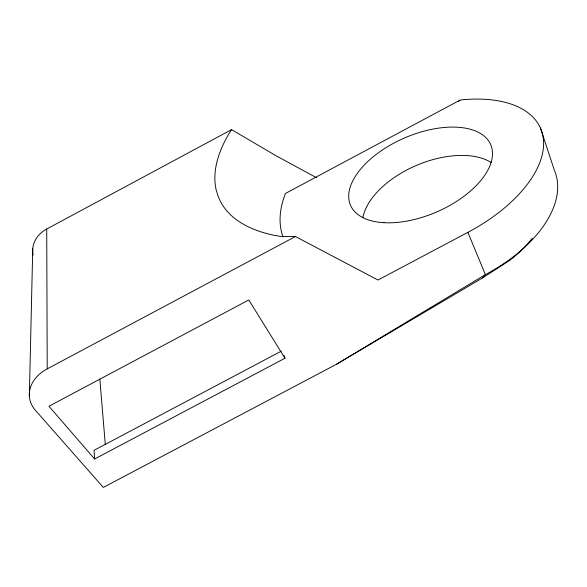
<?xml version="1.0" encoding="UTF-8"?>
<svg xmlns="http://www.w3.org/2000/svg" width="587" height="587" viewBox="0 0 587 587"><rect width="100%" height="100%" fill="white"/><g stroke="black" fill="none" stroke-linecap="round" stroke-linejoin="round"><path stroke-width="0.88" d="M29.35 396.174L32.747 248.455M316.496 177.7L275.743 155.577L231.557 129.624L228.93 133.777A219.347 101.991 -23.6 0 0 216.06 189.469L218.085 196.219L220.521 201.693A219.347 101.991 -23.6 0 0 274.151 235.314L280.263 236.363L295.452 236.532L377.962 280.036L467.876 232.357A126.858 67.292 -23.4 0 0 543.584 141.753A126.858 67.292 -23.4 0 0 462.307 99.79L459.848 100.216L285.487 193.439A171.764 90.596 -22.7 0 0 283 236.877M231.557 129.624L46.725 229.011L47.217 368.871A38.038 29.167 -7.5 0 0 35.418 410.32L103.319 487.43L336.41 364.3L482.565 277.893L485.39 274.613A123.05 70.058 -22.8 0 0 554.304 170.054L540.458 128.12M458.513 101.382L459.848 100.216M482.565 277.893L509.956 260.224A110.635 63.844 -22.6 0 0 532.182 238.417M336.41 364.3L485.39 274.613L467.876 232.357M47.217 368.871L295.452 236.532M281.342 351.121L94.023 450.339L94.602 459.005L284.988 358.231L284.042 355.715M94.602 459.005L48.963 406.233L248.785 299.957L284.988 358.231M99.834 379.085L105.3 444.586M362.854 217.608A74.703 41.582 -23 0 1 416.19 165.512A74.703 41.582 -23 0 1 491.165 162.467M33.129 255.066A29.908 25.182 -2.5 0 1 46.725 229.011M384.008 222.693A76.361 40.342 -23.4 0 0 492.493 154.058A76.361 40.342 -23.4 0 0 385.358 148.056A76.361 40.342 -23.4 0 0 384.008 222.693"/></g></svg>
